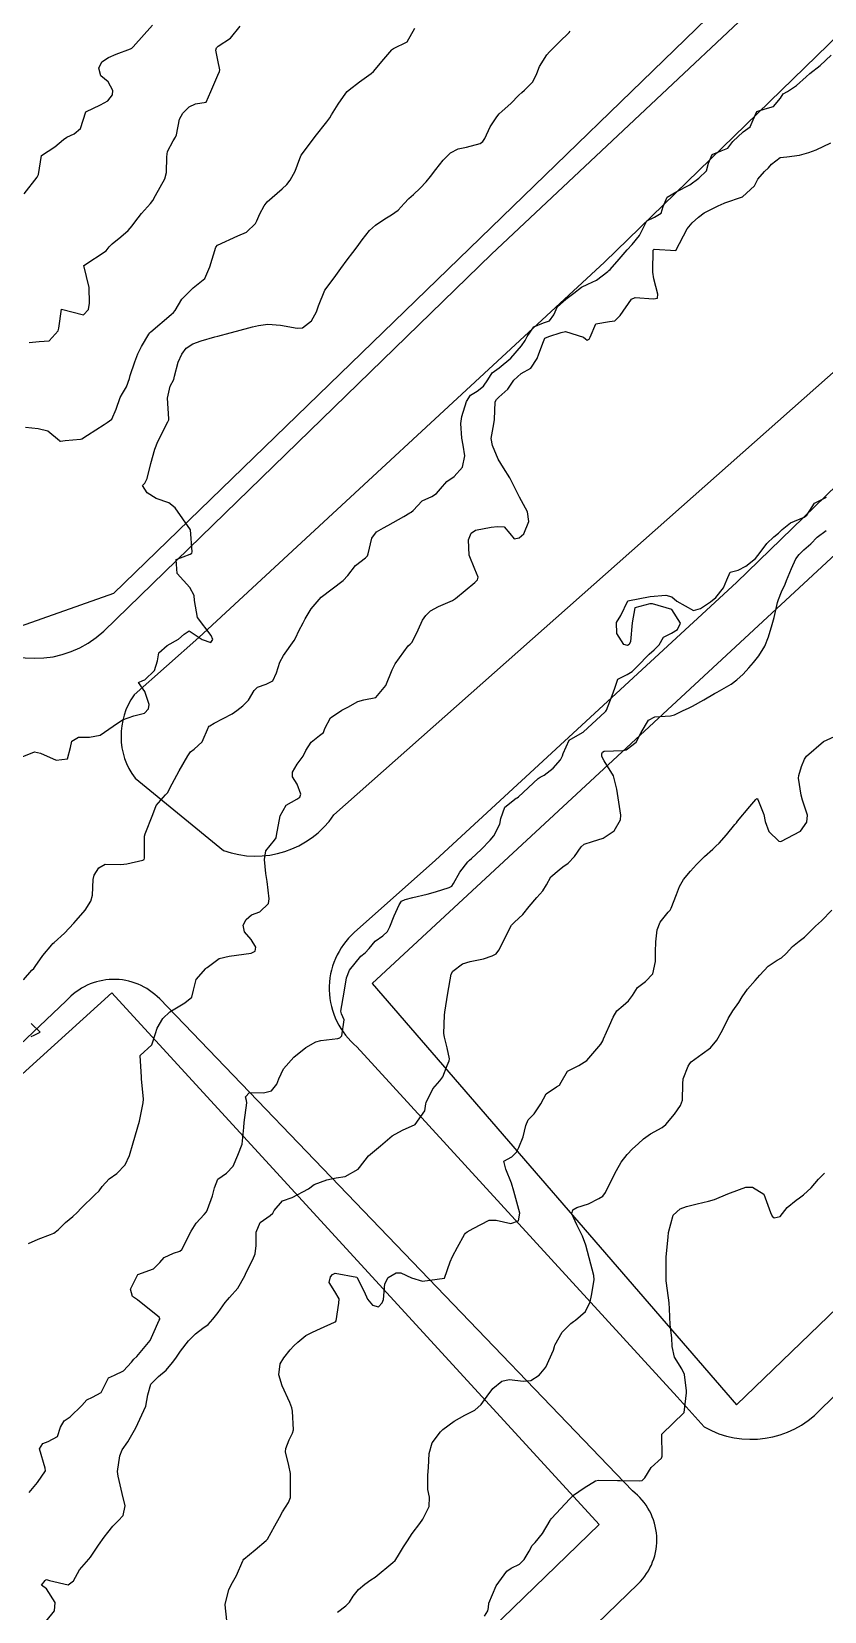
# Model space of a CAD drawing. Header units: metres. Extents: x 292545 to 299085, y 7450245 to 7463078.
# Drawn here: x 295958.8 to 296031.2, y 7459039.4 to 7459183.5 of the extents above; entities that cross this region are included whole.
import ezdxf

# ---------------------------------------------------------------- set-up
doc = ezdxf.new("R2010")
doc.units = ezdxf.units.M
for name, color, linetype in [('Curvas de Nivel 1m', 11, 'Continuous'), ('Curvas de Nivel 5m', 15, 'Continuous'), ('Edificações', 30, 'Continuous'), ('Vias Primárias', 230, 'Continuous')]:
    doc.layers.add(name, color=color, linetype=linetype)

msp = doc.modelspace()

# ---------------------------------------------------------------- linework, layer by layer
at = {"layer": 'Curvas de Nivel 1m', "flags": 128}
for points, elevation in [([(295958.15, 7459168.71), (295959.34, 7459170.24), (295959.46, 7459170.49), (295959.74, 7459172.23), (295960.96, 7459173.01), (295961.76, 7459173.67), (295962.07, 7459173.9), (295962.72, 7459174.2), (295963.29, 7459174.67), (295963.78, 7459176.19), (295965.12, 7459176.85), (295965.8, 7459177.19), (295966.21, 7459177.75), (295966.25, 7459178.16), (295965.82, 7459178.93), (295965.15, 7459179.5), (295964.99, 7459180.17), (295965.24, 7459180.76), (295965.85, 7459181.16), (295966.55, 7459181.46), (295967.86, 7459181.96), (295967.98, 7459182.02), (295968.11, 7459182.14), (295969.88, 7459184.11)], 668), ([(295958.63, 7459155.15), (295959.54, 7459155.25), (295960.46, 7459155.3), (295961.26, 7459156.21), (295961.32, 7459156.45), (295961.57, 7459158.21), (295963.57, 7459157.69), (295964.02, 7459158.18), (295964.14, 7459158.75), (295964.09, 7459160.18), (295963.62, 7459162.19), (295965.64, 7459163.53), (295965.93, 7459163.87), (295966.18, 7459164.15), (295966.99, 7459164.81), (295967.66, 7459165.39), (295968.02, 7459165.79), (295968.26, 7459166.13), (295968.88, 7459166.93), (295969.69, 7459167.84), (295969.89, 7459168.12), (295970.16, 7459168.57), (295971, 7459170.1), (295971.15, 7459170.67), (295971.17, 7459172.1), (295971.25, 7459172.59), (295971.76, 7459173.56), (295971.97, 7459173.88), (295972.05, 7459174.09), (295972.33, 7459175.54), (295972.63, 7459176.08), (295973.22, 7459176.65), (295973.8, 7459176.93), (295974.77, 7459177.08), (295975.19, 7459178.05), (295975.83, 7459179.54), (295976, 7459179.87), (295976.02, 7459180.04), (295975.84, 7459180.91), (295975.65, 7459181.84), (295975.72, 7459182.04), (295975.86, 7459182.19), (295976.98, 7459182.92), (295977.88, 7459184.02)], 669), ([(295957.99, 7459117.35), (295959.1, 7459117.82), (295959.64, 7459117.69), (295961.09, 7459117.05), (295962.11, 7459117.18), (295962.4, 7459118.2), (295962.51, 7459118.79), (295963.11, 7459119.16), (295964.14, 7459119.16), (295965.11, 7459119.34), (295966.3, 7459120.15), (295967.13, 7459120.74), (295968.16, 7459121.1), (295969.14, 7459121.35), (295969.52, 7459121.74), (295969.58, 7459122.12), (295969.16, 7459123.31), (295968.61, 7459124.13), (295968.99, 7459124.31), (295969.18, 7459124.39), (295970.06, 7459125.23), (295970.34, 7459126.11), (295970.45, 7459126.86), (295971.21, 7459127.5), (295972.26, 7459128.08), (295972.76, 7459128.54), (295973.22, 7459128.86), (295974.42, 7459128.06), (295975.21, 7459127.78), (295975.38, 7459128.05), (295975.22, 7459128.43), (295973.98, 7459130.06), (295973.7, 7459131.62), (295973.67, 7459132.07), (295973.27, 7459132.8), (295972.12, 7459134.08), (295972.02, 7459135.37), (295973.31, 7459135.84), (295973.45, 7459135.93), (295973.49, 7459136.07), (295973.33, 7459138.07), (295971.95, 7459140.08), (295971.37, 7459140.54), (295970.2, 7459140.94), (295969.38, 7459141.45), (295968.97, 7459142.12), (295969.17, 7459142.33), (295969.39, 7459142.74), (295969.73, 7459144.12), (295970.09, 7459145.44), (295970.37, 7459146.11), (295971.27, 7459147.91), (295971.36, 7459148.09), (295971.36, 7459148.18), (295971.24, 7459150.09), (295971.49, 7459151.18), (295971.81, 7459151.77), (295971.89, 7459152.09), (295972.23, 7459153.37), (295972.54, 7459154.08), (295972.96, 7459154.64), (295973.54, 7459155.05), (295974.3, 7459155.31), (295975.55, 7459155.66), (295975.85, 7459155.74), (295976.95, 7459156.03), (295977.55, 7459156.2), (295978.99, 7459156.58), (295979.56, 7459156.72), (295980.41, 7459156.84), (295981.56, 7459156.74), (295983.06, 7459156.45), (295983.56, 7459156.51), (295984.38, 7459157.13), (295984.83, 7459157.94), (295985.03, 7459158.49), (295985.59, 7459159.93), (295986.46, 7459161.07), (295987.06, 7459161.91), (295987.63, 7459162.69), (295988.15, 7459163.38), (295988.54, 7459163.89), (295989, 7459164.53), (295989.66, 7459165.37), (295990.22, 7459165.87), (295991.08, 7459166.45), (295991.68, 7459166.81), (295992.3, 7459167.23), (295992.84, 7459167.84), (295993.25, 7459168.28), (295993.7, 7459168.67), (295994.3, 7459169.23), (295994.85, 7459169.82), (295995.24, 7459170.29), (295995.72, 7459170.95), (295996.39, 7459171.8), (295997.06, 7459172.47), (295997.75, 7459172.83), (295998.53, 7459172.99), (295999.76, 7459173.3), (296000.03, 7459173.49), (296000.21, 7459173.76), (296000.69, 7459174.83), (296001.28, 7459175.74), (296001.52, 7459176.01), (296001.79, 7459176.25), (296002.56, 7459176.96), (296003.31, 7459177.72), (296003.56, 7459177.97), (296003.82, 7459178.17), (296004.58, 7459178.95), (296004.93, 7459179.7), (296005.2, 7459180.34), (296005.85, 7459181.39), (296006.1, 7459181.69), (296006.97, 7459182.57), (296007.88, 7459183.45), (296007.99, 7459183.55)], 671), ([(295958.09, 7459097), (295958.86, 7459097.88), (295959.04, 7459098.06), (295959.17, 7459098.24), (295959.87, 7459099.23), (295960.68, 7459100.22), (295960.78, 7459100.32), (295960.89, 7459100.41), (295961.84, 7459101.26), (295962.71, 7459102.19), (295962.92, 7459102.42), (295963.73, 7459103.38), (295964.24, 7459104.18), (295964.39, 7459104.73), (295964.46, 7459106.17), (295964.56, 7459106.57), (295964.97, 7459107.24), (295965.57, 7459107.57), (295966.97, 7459107.53), (295967.53, 7459107.58), (295968.98, 7459107.94), (295969.11, 7459107.99), (295969.13, 7459108.12), (295969.13, 7459109.99), (295969.15, 7459110.12), (295969.22, 7459110.33), (295969.89, 7459112.11), (295970.22, 7459112.92), (295971.05, 7459113.9), (295971.16, 7459113.99), (295971.26, 7459114.1), (295971.45, 7459114.49), (295972.3, 7459116.08), (295973.09, 7459117.46), (295973.34, 7459117.82), (295973.68, 7459118.06), (295974.42, 7459118.74), (295974.99, 7459120.05), (295975.04, 7459120.14), (295975.12, 7459120.2), (295975.51, 7459120.43), (295977.14, 7459121.27), (295977.58, 7459121.57), (295978.12, 7459122.01), (295978.62, 7459122.54), (295979.16, 7459123.42), (295979.47, 7459123.7), (295980.24, 7459123.99), (295980.86, 7459124.3), (295981.18, 7459125.03), (295981.48, 7459125.98), (295981.84, 7459126.61), (295982.79, 7459127.96), (295982.94, 7459128.23), (295983.23, 7459128.86), (295983.61, 7459129.57), (295983.81, 7459129.94), (295984.34, 7459130.85), (295985.26, 7459131.93), (295987.28, 7459133.44), (295987.69, 7459133.9), (295988.39, 7459134.8), (295989.31, 7459135.51), (295989.5, 7459135.69), (295989.55, 7459135.88), (295989.89, 7459137.31), (295990.3, 7459137.87), (295990.94, 7459138.26), (295991.34, 7459138.47), (295992.8, 7459139.29), (295993.35, 7459139.61), (295993.49, 7459139.69), (295993.66, 7459139.83), (295994.47, 7459140.71), (295995.37, 7459141.1), (295995.8, 7459141.38), (295996.15, 7459141.8), (295996.72, 7459142.47), (295997.39, 7459142.94), (295998.16, 7459143.78), (295998.38, 7459144.81), (295998.22, 7459145.78), (295998.09, 7459146.43), (295998, 7459147.78), (295998.1, 7459148.42), (295998.53, 7459149.77), (295998.89, 7459150.35), (295999.49, 7459150.73), (296000.08, 7459151.17), (296000.46, 7459151.75), (296000.87, 7459152.38), (296001.51, 7459152.84), (296002.56, 7459153.72), (296003.53, 7459154.86), (296003.89, 7459155.35), (296004.06, 7459155.7), (296004.66, 7459156.59), (296005.56, 7459156.94), (296006.11, 7459157.14), (296006.48, 7459157.68), (296006.82, 7459158.43), (296007.59, 7459159.11), (296008.33, 7459159.66), (296009.03, 7459160.22), (296009.61, 7459160.47), (296010.4, 7459160.85), (296011.41, 7459161.62), (296011.51, 7459161.72), (296011.62, 7459161.82), (296012.47, 7459162.77), (296013.19, 7459163.6), (296013.65, 7459164.09), (296014.32, 7459164.92), (296014.63, 7459165.58), (296014.99, 7459166.26), (296015.68, 7459166.59), (296016.28, 7459166.96), (296016.48, 7459167.56), (296016.83, 7459168.43), (296017.71, 7459168.92), (296018.89, 7459169.53), (296019.72, 7459170.14), (296020.41, 7459170.83), (296020.62, 7459171.51), (296020.93, 7459172.32), (296021.75, 7459172.64), (296022.36, 7459172.88), (296022.84, 7459173.48), (296023.77, 7459174.38), (296024.41, 7459174.83), (296024.68, 7459175.46), (296025.01, 7459176.24), (296025.79, 7459176.49), (296026.55, 7459176.68), (296027.17, 7459177.44), (296027.41, 7459177.83), (296027.81, 7459178.07), (296028.65, 7459178.59), (296029.51, 7459179.4), (296029.84, 7459179.7), (296030.79, 7459180.44), (296031.81, 7459181.38)], 672), ([(295958.56, 7459072.97), (295959.45, 7459073.35), (295960.57, 7459073.77), (295960.88, 7459073.9), (295961.28, 7459074.21), (295961.93, 7459074.86), (295962.59, 7459075.43), (295963.01, 7459075.78), (295963.38, 7459076.19), (295964.62, 7459077.41), (295965.02, 7459077.76), (295965.28, 7459078.16), (295965.93, 7459078.86), (295966.63, 7459079.35), (295967.38, 7459080.14), (295967.79, 7459081), (295968.11, 7459082.13), (295968.69, 7459084.12), (295969.03, 7459085.8), (295969.06, 7459086.12), (295968.88, 7459087.98), (295968.87, 7459088.12), (295968.76, 7459090.12), (295969.8, 7459091.09), (295970.16, 7459092.11), (295970.29, 7459092.61), (295970.81, 7459093.48), (295971.45, 7459094.09), (295972.82, 7459094.91), (295973.45, 7459095.44), (295973.62, 7459096.06), (295973.86, 7459097.05), (295974.75, 7459098.05), (295974.81, 7459098.1), (295974.86, 7459098.15), (295975.96, 7459098.95), (295976.87, 7459099.17), (295978.22, 7459099.36), (295978.88, 7459099.46), (295979.23, 7459099.64), (295979.3, 7459100), (295978.89, 7459100.69), (295978.27, 7459101.38), (295978.16, 7459102.01), (295978.41, 7459102.51), (295978.92, 7459102.93), (295979.68, 7459103.23), (295980.46, 7459103.98), (295980.53, 7459104.39), (295980.35, 7459105.99), (295980.23, 7459106.72), (295980.08, 7459107.99), (295980.21, 7459108.77), (295981, 7459109.75), (295981.16, 7459109.98), (295981.2, 7459110.17), (295981.51, 7459111.97), (295982.06, 7459112.94), (295983.05, 7459113.51), (295983.31, 7459113.69), (295983.4, 7459113.95), (295983.06, 7459114.86), (295982.64, 7459115.53), (295982.66, 7459115.96), (295983.08, 7459116.68), (295983.61, 7459117.42), (295983.87, 7459117.94), (295984.36, 7459118.69), (295985.11, 7459119.3), (295985.47, 7459119.57), (295985.6, 7459119.93), (295986.12, 7459120.93), (295987.14, 7459121.61), (295987.7, 7459121.9), (295988.62, 7459122.42), (295989.15, 7459122.56), (295990.25, 7459122.77), (295991.16, 7459123.86), (295991.75, 7459125.28), (295992.02, 7459125.85), (295993.21, 7459127.49), (295993.39, 7459127.65), (295993.58, 7459127.83), (295994.11, 7459128.94), (295994.51, 7459129.82), (295994.81, 7459130.25), (295995.25, 7459130.67), (295995.98, 7459131.08), (295997.26, 7459131.62), (295997.52, 7459131.79), (295999.28, 7459133.25), (295999.52, 7459133.51), (295999.58, 7459133.76), (295999.29, 7459134.48), (295998.77, 7459135.77), (295998.7, 7459137.14), (295998.95, 7459137.77), (295999.34, 7459138.03), (296000.78, 7459138.3), (296001.34, 7459138.38), (296001.96, 7459138.35), (296002.49, 7459137.72), (296002.86, 7459137.25), (296003.33, 7459137.34), (296003.77, 7459137.71), (296004.22, 7459138.83), (296004.1, 7459139.7), (296003.37, 7459141.06), (296003.04, 7459141.72), (296002.49, 7459142.82), (296001.9, 7459143.73), (296001.41, 7459144.51), (296000.89, 7459145.75), (296000.79, 7459146.4), (296001.03, 7459147.74), (296001.07, 7459148.13), (296001.13, 7459149.74), (296001.26, 7459149.96), (296001.48, 7459150.16), (296002.31, 7459150.91), (296002.84, 7459151.72), (296003.51, 7459152.32), (296004.38, 7459152.83), (296004.96, 7459153.7), (296005.12, 7459154.11), (296005.54, 7459155.26), (296005.68, 7459155.55), (296006.03, 7459155.69), (296007.15, 7459156.07), (296007.55, 7459156.17), (296009.19, 7459155.65), (296009.39, 7459155.49), (296009.54, 7459155.37), (296009.72, 7459155.45), (296009.81, 7459155.64), (296010.34, 7459156.86), (296011.56, 7459157.06), (296012.05, 7459157.13), (296012.55, 7459157.61), (296013.59, 7459159.1), (296013.92, 7459159.26), (296015.59, 7459159.14), (296015.95, 7459159.2), (296015.97, 7459159.57), (296015.61, 7459160.98), (296015.52, 7459161.57), (296015.53, 7459161.66), (296015.57, 7459163.57), (296015.59, 7459163.62), (296015.64, 7459163.67), (296017.64, 7459163.55), (296018.67, 7459165.53), (296019.12, 7459166.08), (296019.68, 7459166.58), (296020.22, 7459166.98), (296021.26, 7459167.5), (296021.55, 7459167.65), (296021.7, 7459167.73), (296022.1, 7459167.9), (296023.7, 7459168.44), (296024.8, 7459169.46), (296025.11, 7459170.06), (296025.73, 7459170.75), (296026.08, 7459171.1), (296026.34, 7459171.44), (296027.15, 7459172.03), (296027.74, 7459172.11), (296028.9, 7459172.26), (296029.75, 7459172.49), (296030.43, 7459172.72), (296031.76, 7459173.38)], 673), ([(295958.62, 7459050.24), (295959.38, 7459051.15), (295960.1, 7459052.22), (295960.08, 7459052.46), (295959.56, 7459054.23), (295959.86, 7459054.72), (295960.35, 7459054.88), (295961.21, 7459055.35), (295961.48, 7459056.21), (295961.8, 7459056.78), (295962.37, 7459057.14), (295963.43, 7459058.18), (295963.87, 7459058.7), (295964.39, 7459058.95), (295965.2, 7459059.36), (295965.6, 7459060.16), (295965.86, 7459060.71), (295966.42, 7459060.96), (295967.24, 7459061.33), (295967.95, 7459062.13), (295968.16, 7459062.41), (295968.44, 7459062.66), (295969.65, 7459064.11), (295969.91, 7459064.66), (295970.48, 7459065.96), (295970.53, 7459066.05), (295970.54, 7459066.1), (295970.48, 7459066.23), (295969.89, 7459066.7), (295968.5, 7459067.81), (295968.31, 7459067.94), (295968.06, 7459068.13), (295967.86, 7459068.78), (295968.53, 7459070.12), (295969.98, 7459070.66), (295970.54, 7459071.21), (295970.95, 7459071.69), (295971.79, 7459072.09), (295972.38, 7459072.25), (295972.56, 7459072.41), (295973.39, 7459074.07), (295973.85, 7459074.8), (295974.6, 7459075.61), (295974.8, 7459075.84), (295974.9, 7459076.05), (295975.35, 7459077.3), (295975.52, 7459078.04), (295975.85, 7459078.82), (295976.64, 7459079.37), (295977.22, 7459080.02), (295977.66, 7459081.01), (295978.05, 7459082.01), (295978.22, 7459083.54), (295978.25, 7459084.01), (295978.49, 7459085.78), (295978.46, 7459086), (295978.37, 7459086.35), (295978.72, 7459086.72), (295980.01, 7459086.7), (295980.73, 7459086.9), (295981.21, 7459087.5), (295981.41, 7459087.97), (295981.84, 7459088.88), (295982.76, 7459089.96), (295983.88, 7459090.84), (295984.78, 7459091.35), (295985.24, 7459091.47), (295986.79, 7459091.66), (295986.97, 7459091.73), (295987.15, 7459091.91), (295987.36, 7459093.35), (295987.12, 7459093.91), (295987.07, 7459094.16), (295987.35, 7459095.9), (295987.57, 7459097.18), (295987.85, 7459097.9), (295988.88, 7459099.16), (295989.27, 7459099.48), (295989.63, 7459099.87), (295990.2, 7459100.55), (295990.89, 7459101.04), (295991.33, 7459101.42), (295991.53, 7459101.85), (295991.93, 7459102.84), (295992.39, 7459103.85), (295992.6, 7459104.18), (295992.94, 7459104.35), (295993.62, 7459104.51), (295994.94, 7459104.83), (295995.71, 7459105.03), (295996.95, 7459105.43), (295997.18, 7459105.56), (295997.34, 7459105.79), (295997.91, 7459106.84), (295998.66, 7459107.77), (295998.81, 7459107.93), (295998.98, 7459108.08), (295999.85, 7459108.9), (296000.68, 7459109.74), (296001.01, 7459110.15), (296001.56, 7459111.2), (296001.67, 7459111.73), (296002.01, 7459112.76), (296003.05, 7459113.58), (296003.15, 7459113.62), (296003.27, 7459113.72), (296005.07, 7459115.38), (296005.26, 7459115.5), (296005.6, 7459115.68), (296006.44, 7459116.31), (296007.09, 7459117.08), (296007.29, 7459117.46), (296007.35, 7459117.67), (296007.9, 7459118.87), (296009.12, 7459119.58), (296009.16, 7459119.61), (296009.2, 7459119.65), (296011.14, 7459121.44), (296011.24, 7459121.52), (296011.3, 7459121.62), (296011.82, 7459122.95), (296012.05, 7459123.61), (296012.34, 7459124.44), (296013.18, 7459124.88), (296013.63, 7459125.15), (296014.09, 7459125.59), (296015.2, 7459126.73), (296015.65, 7459127.12), (296016.09, 7459127.56), (296016.51, 7459128.26), (296017.22, 7459128.63), (296017.79, 7459128.98), (296018.06, 7459129.54), (296017.25, 7459130.8), (296015.51, 7459131.32), (296015.26, 7459131.33), (296013.88, 7459130.96), (296013.65, 7459129.59), (296013.49, 7459127.87), (296013.37, 7459127.6), (296013.21, 7459127.52), (296012.89, 7459127.6), (296012.23, 7459128.61), (296012.2, 7459129.61), (296012.61, 7459130.24), (296013.26, 7459131.6), (296015.27, 7459131.97), (296016.71, 7459132.11), (296017.27, 7459131.96), (296017.73, 7459131.55), (296019.25, 7459130.7), (296019.88, 7459130.9), (296020.79, 7459131.51), (296021.27, 7459131.9), (296021.98, 7459132.79), (296022.27, 7459133.49), (296022.59, 7459134.19), (296023.3, 7459134.38), (296024.02, 7459134.75), (296024.9, 7459135.46), (296025.32, 7459136), (296025.94, 7459136.83), (296026.58, 7459137.44), (296027, 7459137.77), (296027.34, 7459138.1), (296028.08, 7459138.69), (296029.35, 7459139.23), (296029.57, 7459139.41), (296030.28, 7459140.49), (296031.38, 7459141.06)], 674), ([(295976.71, 7459038.02), (295976.52, 7459039.68), (295976.51, 7459040.03), (295976.83, 7459041.38), (295977.16, 7459042.02), (295977.54, 7459042.68), (295978.12, 7459044.01), (295978.16, 7459044.08), (295978.22, 7459044.15), (295979.25, 7459045.01), (295980.24, 7459045.85), (295980.31, 7459045.91), (295980.37, 7459045.98), (295981.04, 7459047.19), (295981.45, 7459047.97), (295981.75, 7459048.49), (295982.28, 7459049.32), (295982.46, 7459049.79), (295982.46, 7459049.96), (295982.47, 7459051.8), (295982.46, 7459051.96), (295982.32, 7459052.7), (295982.02, 7459053.96), (295982.04, 7459054.26), (295982.35, 7459055.05), (295982.66, 7459055.66), (295982.74, 7459055.96), (295982.66, 7459057.67), (295982.6, 7459057.96), (295982.39, 7459058.46), (295981.7, 7459059.97), (295981.41, 7459060.98), (295981.51, 7459061.97), (295981.87, 7459062.54), (295982.45, 7459063.26), (295982.78, 7459063.62), (295983.14, 7459063.95), (295983.86, 7459064.55), (295984.47, 7459064.86), (295985.21, 7459065.19), (295986.48, 7459065.77), (295986.57, 7459065.82), (295986.64, 7459065.91), (295986.88, 7459067.52), (295986.92, 7459067.91), (295986.51, 7459068.58), (295986, 7459069.4), (295986.11, 7459069.91), (295986.3, 7459070.14), (295986.53, 7459070.25), (295988.52, 7459069.89), (295989.2, 7459068.57), (295989.5, 7459067.88), (295989.95, 7459067.32), (295990.5, 7459067.17), (295990.83, 7459067.53), (295990.95, 7459067.86), (295991.08, 7459069.29), (295991.37, 7459069.85), (295992.1, 7459070.27), (295992.53, 7459070.29), (295993.51, 7459069.83), (295994.52, 7459069.51), (295996.52, 7459069.79), (295997.03, 7459071.3), (295997.26, 7459071.78), (295997.71, 7459072.63), (295998.33, 7459073.77), (295998.44, 7459073.91), (295998.58, 7459074.01), (295999.14, 7459074.32), (296000.59, 7459075.09), (296001.24, 7459075.08), (296002.58, 7459074.78), (296003.27, 7459075.03), (296003.38, 7459075.71), (296002.95, 7459077.39), (296002.85, 7459077.72), (296002.63, 7459078.45), (296002.1, 7459079.73), (296001.92, 7459080.46), (296002.66, 7459080.85), (296003.1, 7459081.28), (296003.31, 7459081.71), (296003.7, 7459082.69), (296003.95, 7459083.71), (296004.15, 7459084.25), (296004.7, 7459084.79), (296005.32, 7459085.69), (296005.79, 7459086.62), (296006.74, 7459087.25), (296007, 7459087.4), (296007.16, 7459087.67), (296007.75, 7459088.67), (296008.76, 7459089.19), (296009.52, 7459089.64), (296010.78, 7459091.15), (296010.95, 7459091.45), (296011.02, 7459091.62), (296011.58, 7459092.84), (296011.92, 7459093.61), (296012.24, 7459094.19), (296012.82, 7459094.67), (296013.32, 7459095.1), (296013.67, 7459095.59), (296014.12, 7459096.31), (296014.85, 7459096.87), (296015.52, 7459097.57), (296015.76, 7459098.68), (296015.77, 7459099.57), (296015.79, 7459100.47), (296015.93, 7459101.56), (296016.21, 7459102.26), (296016.93, 7459103.19), (296017.1, 7459103.38), (296017.21, 7459103.55), (296017.68, 7459104.81), (296017.95, 7459105.54), (296018.34, 7459106.16), (296018.97, 7459106.92), (296019.5, 7459107.52), (296020.24, 7459108.25), (296020.99, 7459108.94), (296021.29, 7459109.21), (296021.58, 7459109.49), (296022.25, 7459110.25), (296023.02, 7459111.19), (296023.15, 7459111.35), (296023.26, 7459111.48), (296024.39, 7459112.82), (296024.93, 7459113.46), (296024.98, 7459113.52), (296025.04, 7459113.55), (296025.12, 7459113.46), (296025.67, 7459112.09), (296025.79, 7459111.45), (296026.12, 7459110.55), (296027.01, 7459109.66), (296027.2, 7459109.63), (296029.01, 7459110.57), (296029.58, 7459111.4), (296029.65, 7459112.02), (296029.18, 7459113.41), (296029.05, 7459113.87), (296028.83, 7459115.41), (296028.84, 7459115.65), (296029.08, 7459116.47), (296029.37, 7459117.13), (296029.56, 7459117.41), (296031.11, 7459118.76), (296032.43, 7459119.37)], 676), ([(295986.75, 7459039.32), (295987.52, 7459039.9), (295987.84, 7459040.23), (295988.18, 7459040.77), (295988.68, 7459041.39), (295989.26, 7459041.88), (295989.81, 7459042.26), (295990.2, 7459042.52), (295991.81, 7459043.85), (295992.01, 7459044.05), (295992.22, 7459044.38), (295992.79, 7459045.28), (295993.14, 7459045.83), (295993.58, 7459046.5), (295994.26, 7459047.4), (295994.55, 7459047.82), (295995.12, 7459048.97), (295995.14, 7459049.81), (295995, 7459050.51), (295995.01, 7459051.81), (295995.05, 7459052.53), (295995.11, 7459053.81), (295995.4, 7459054.76), (295996.16, 7459055.79), (295996.36, 7459055.98), (295997.4, 7459056.75), (295998.38, 7459057.31), (295998.69, 7459057.46), (295999.29, 7459057.76), (295999.87, 7459058.27), (296000.4, 7459059.04), (296000.92, 7459059.74), (296001.75, 7459060.4), (296002.42, 7459060.55), (296003.72, 7459060.4), (296004.41, 7459060.47), (296005.17, 7459060.94), (296005.77, 7459061.68), (296006.45, 7459063.22), (296006.55, 7459063.57), (296006.59, 7459063.67), (296007.26, 7459064.88), (296008.03, 7459065.65), (296008.29, 7459065.84), (296008.48, 7459065.96), (296009.38, 7459066.75), (296009.81, 7459067.64), (296009.93, 7459068.22), (296010.16, 7459069.63), (296010.13, 7459070.03), (296009.73, 7459071.64), (296009.4, 7459072.81), (296009.11, 7459073.64), (296008.58, 7459074.66), (296008.15, 7459075.65), (296008.23, 7459076.02), (296008.6, 7459076.24), (296009.66, 7459076.58), (296010.61, 7459077.06), (296010.95, 7459077.29), (296011.22, 7459077.62), (296011.76, 7459078.74), (296012.2, 7459079.61), (296012.65, 7459080.38), (296013.17, 7459081.08), (296013.67, 7459081.59), (296014.19, 7459082.06), (296014.68, 7459082.5), (296015.3, 7459082.96), (296016.38, 7459083.55), (296016.7, 7459083.8), (296017.49, 7459084.76), (296018.06, 7459085.54), (296018.22, 7459086.04), (296018.25, 7459087.53), (296018.3, 7459087.98), (296018.76, 7459089.14), (296018.9, 7459089.39), (296019.01, 7459089.53), (296020.03, 7459090.26), (296020.78, 7459090.8), (296021.36, 7459091.5), (296021.88, 7459092.41), (296022.39, 7459093.49), (296022.82, 7459094.19), (296023.36, 7459094.94), (296023.68, 7459095.47), (296024.15, 7459096.16), (296024.85, 7459096.96), (296025.28, 7459097.45), (296026.05, 7459098.25), (296026.87, 7459098.8), (296027.28, 7459099.02), (296027.69, 7459099.42), (296028.27, 7459100.04), (296028.89, 7459100.54), (296029.38, 7459100.92), (296029.85, 7459101.4), (296030.38, 7459101.92), (296030.91, 7459102.4), (296031.87, 7459103.38)], 677), ([(295958.79, 7459091.85), (295959.08, 7459091.95), (295959.61, 7459092.23), (295958.8, 7459093.04)], 672), ([(296000.16, 7459038.97), (296000.48, 7459039.44), (296000.52, 7459039.74), (296000.57, 7459040.13), (296001.24, 7459041.73), (296002.21, 7459043.06), (296002.59, 7459043.34), (296003.36, 7459043.71), (296003.8, 7459044.13), (296004.23, 7459044.89), (296004.53, 7459045.4), (296004.78, 7459045.69), (296005.45, 7459046.49), (296006.15, 7459047.68), (296006.19, 7459047.76), (296006.27, 7459047.86), (296007.94, 7459049.66), (296008.29, 7459049.99), (296009.26, 7459050.68), (296010.31, 7459051.32), (296010.56, 7459051.38), (296012.31, 7459051.35), (296012.56, 7459051.35), (296014.31, 7459051.31), (296014.56, 7459051.33), (296014.81, 7459051.57), (296015.38, 7459052.51), (296016.33, 7459053.38), (296016.38, 7459053.56), (296016.36, 7459055.56), (296018.38, 7459057.53), (296018.59, 7459059.34), (296018.59, 7459059.53), (296018.43, 7459061), (296018.17, 7459061.53), (296017.49, 7459062.59), (296017.3, 7459063.55), (296017.25, 7459064.34), (296017.12, 7459065.55), (296017.04, 7459067.01), (296017.03, 7459067.55), (296016.96, 7459068.01), (296016.75, 7459069.56), (296016.74, 7459071.37), (296016.74, 7459071.56), (296016.75, 7459071.75), (296016.93, 7459073.55), (296016.97, 7459073.95), (296017.39, 7459075.54), (296018.02, 7459076.12), (296018.6, 7459076.33), (296019.56, 7459076.57), (296020.61, 7459076.82), (296021.15, 7459076.97), (296022.38, 7459077.48), (296022.62, 7459077.59), (296024.01, 7459078.09), (296024.63, 7459078.1), (296025.67, 7459077.45), (296026.26, 7459075.78), (296026.42, 7459075.44), (296026.59, 7459075.31), (296027.16, 7459075.43), (296027.78, 7459076.25), (296028.62, 7459076.92), (296028.91, 7459077.11), (296029.28, 7459077.4), (296029.98, 7459078.04), (296030.64, 7459078.83), (296031.19, 7459079.38)], 678)]:
    msp.add_lwpolyline(points, dxfattribs=dict(at, elevation=elevation))
at = {"layer": 'Curvas de Nivel 5m', "flags": 128}
for points, elevation in [([(295958.28, 7459147.42), (295959.44, 7459147.3), (295960.33, 7459147.11), (295961.39, 7459146.21), (295961.43, 7459146.17), (295961.48, 7459146.16), (295961.92, 7459146.21), (295963.29, 7459146.34), (295963.43, 7459146.38), (295963.95, 7459146.69), (295965.45, 7459147.67), (295965.75, 7459147.85), (295966.15, 7459148.15), (295966.55, 7459149.06), (295966.92, 7459150.15), (295967.14, 7459150.49), (295967.49, 7459151.12), (295967.77, 7459151.87), (295967.85, 7459152.14), (295968.26, 7459153.39), (295968.53, 7459154.13), (295968.86, 7459154.8), (295969.55, 7459155.92), (295969.63, 7459156.04), (295969.71, 7459156.12), (295971.57, 7459157.71), (295971.78, 7459157.88), (295971.94, 7459158.09), (295972.56, 7459159.1), (295973.51, 7459160.07), (295973.55, 7459160.11), (295973.59, 7459160.13), (295974.65, 7459161.01), (295975.1, 7459162.05), (295975.64, 7459163.85), (295975.8, 7459164.04), (295977.65, 7459164.88), (295978.46, 7459165.21), (295979.28, 7459166), (295979.4, 7459166.27), (295979.68, 7459166.89), (295980.06, 7459167.62), (295980.34, 7459167.99), (295981.71, 7459169.19), (295982.12, 7459169.56), (295982.45, 7459169.96), (295982.9, 7459170.78), (295983.32, 7459171.95), (295983.45, 7459172.25), (295983.75, 7459172.65), (295984.73, 7459173.94), (295985.78, 7459175.3), (295986.04, 7459175.66), (295986.2, 7459175.92), (295986.81, 7459176.9), (295987.52, 7459177.9), (295987.65, 7459178.07), (295987.82, 7459178.22), (295988.77, 7459178.94), (295989.83, 7459179.69), (295990.05, 7459179.88), (295990.99, 7459181), (295991.7, 7459181.85), (295991.77, 7459181.93), (295991.85, 7459181.98), (295993.11, 7459182.59), (295993.81, 7459183.83)], 670), ([(295960.16, 7459038.49), (295960.93, 7459039.45), (295960.98, 7459040.21), (295960.19, 7459041.46), (295959.75, 7459041.79), (295960.08, 7459042.22), (295960.13, 7459042.28), (295960.19, 7459042.31), (295960.49, 7459042.22), (295962.19, 7459041.83), (295962.68, 7459042.19), (295963.21, 7459043.19), (295964.07, 7459044.17), (295964.22, 7459044.34), (295964.95, 7459045.45), (295965.45, 7459046.16), (295965.8, 7459046.6), (295966.25, 7459047.16), (295966.74, 7459047.67), (295967.2, 7459048.14), (295967.39, 7459049.02), (295967.12, 7459050.14), (295966.73, 7459051.73), (295966.69, 7459052.15), (295966.88, 7459053.6), (295967.12, 7459054.14), (295967.61, 7459054.87), (295968.36, 7459056.13), (295969.26, 7459058.12), (295969.44, 7459059.16), (295969.73, 7459060.11), (295970.42, 7459060.83), (295971.11, 7459061.41), (295971.71, 7459062.09), (295972.01, 7459062.51), (295972.44, 7459063.14), (295973.17, 7459064.07), (295973.79, 7459064.73), (295974.47, 7459065.24), (295974.95, 7459065.57), (295975.39, 7459066.04), (295975.86, 7459066.66), (295976.5, 7459067.56), (295976.71, 7459067.82), (295976.91, 7459068.03), (295977.65, 7459068.88), (295978.29, 7459070.01), (295978.36, 7459070.17), (295978.53, 7459070.55), (295979.04, 7459071.51), (295979.24, 7459072), (295979.34, 7459072.78), (295979.33, 7459074), (295979.7, 7459074.88), (295980.6, 7459075.51), (295980.85, 7459075.73), (295980.99, 7459075.98), (295981.73, 7459076.85), (295982.61, 7459077.15), (295984.1, 7459077.94), (295984.63, 7459078.33), (295985.77, 7459078.78), (295986.63, 7459078.94), (295987.46, 7459079.08), (295988.64, 7459079.73), (295988.77, 7459079.89), (295989.59, 7459080.95), (295990.67, 7459081.86), (295991.75, 7459082.78), (295992.69, 7459083.29), (295993.85, 7459083.82), (295994.71, 7459085.06), (295994.82, 7459085.7), (295994.85, 7459085.81), (295995.46, 7459087.07), (295996.09, 7459087.8), (295996.38, 7459088.16), (295996.76, 7459089.19), (295996.93, 7459089.62), (295996.98, 7459089.79), (295996.77, 7459090.82), (295996.52, 7459091.79), (295996.47, 7459092.11), (295996.51, 7459093.79), (295996.55, 7459094.06), (295996.83, 7459095.79), (295997.13, 7459097.52), (295997.27, 7459097.79), (295998.17, 7459098.48), (295998.87, 7459098.69), (296000.07, 7459098.94), (296000.88, 7459099.2), (296001.23, 7459099.39), (296001.49, 7459099.73), (296001.97, 7459100.65), (296002.48, 7459101.72), (296002.64, 7459101.99), (296002.91, 7459102.26), (296003.66, 7459102.97), (296004.25, 7459103.7), (296004.94, 7459104.53), (296005.49, 7459105.14), (296005.83, 7459105.68), (296006.23, 7459106.41), (296006.97, 7459107.06), (296007.33, 7459107.31), (296007.8, 7459107.66), (296008.38, 7459108.26), (296009, 7459109.14), (296009.26, 7459109.38), (296010.01, 7459109.63), (296011.01, 7459109.94), (296012.01, 7459110.62), (296012.58, 7459111.6), (296012.6, 7459112.03), (296012.35, 7459113.61), (296012.25, 7459114.41), (296011.93, 7459115.61), (296011.09, 7459116.99), (296010.87, 7459117.4), (296010.86, 7459117.62), (296010.94, 7459117.78), (296011.1, 7459117.86), (296012.78, 7459117.92), (296013.1, 7459117.99), (296014.02, 7459118.68), (296014.47, 7459119.58), (296015.13, 7459120.7), (296015.7, 7459121), (296017.14, 7459121.1), (296017.51, 7459121.18), (296018.22, 7459121.54), (296018.84, 7459121.84), (296019.15, 7459121.98), (296020.19, 7459122.55), (296021.16, 7459123.13), (296021.4, 7459123.26), (296021.81, 7459123.49), (296022.66, 7459124), (296023.18, 7459124.37), (296023.76, 7459124.9), (296024.3, 7459125.47), (296024.71, 7459125.95), (296025.2, 7459126.57), (296025.76, 7459127.45), (296026.07, 7459128.3), (296026.42, 7459129.44), (296026.6, 7459130.08), (296026.9, 7459131.43), (296026.99, 7459131.71), (296027.27, 7459132.4), (296027.59, 7459133.12), (296027.72, 7459133.43), (296028.18, 7459134.54), (296028.59, 7459135.42), (296028.89, 7459135.83), (296029.32, 7459136.24), (296029.93, 7459136.8), (296030.53, 7459137.39), (296031.34, 7459138.02)], 675)]:
    msp.add_lwpolyline(points, dxfattribs=dict(at, elevation=elevation))
at = {"layer": 'Edificações'}
for points in [[(296053.94, 7459217.19), (295966.31, 7459132.27), (295956.76, 7459128.88), (295918.53, 7459169.33), (295926.33, 7459176.7), (295922.04, 7459181.24), (295980.12, 7459235.43), (295976.91, 7459238.88), (295988.76, 7459249.95), (295999.52, 7459259.05), (296007.42, 7459250.8), (296014.5, 7459257.58), (296006.81, 7459265.62), (296030.82, 7459285.64), (296034.45, 7459281.67)], [(296035.51, 7459138.93), (295989.93, 7459096.68), (296023.17, 7459058.23), (296053.26, 7459087.26)]]:
    msp.add_lwpolyline(points, dxfattribs=at)
msp.add_lwpolyline([(295968.52, 7459006.52), (295955.79, 7459017.86), (295942.43, 7459005.74), (295910.99, 7459039.33), (295953.78, 7459080.26), (295951.41, 7459082.48), (295966.17, 7459095.83), (296010.63, 7459047.31)], close=True, dxfattribs=at)
at = {"layer": 'Vias Primárias'}
for points in [[(295965.43, 7459128.83), (296000.82, 7459163.21), (296039.41, 7459199.5), (296072.35, 7459233.52), (296083.93, 7459243.95, 0.205713), (296083.93, 7459249.95), (296046.65, 7459289.36, 0.340677), (296032.96, 7459290.61, 0.034108), (296011.2, 7459274.16, 0.005354), (295983.65, 7459249.95), (295961.68, 7459229.97), (295944.78, 7459211.64), (295926.08, 7459191.3), (295917.3, 7459180.5, 0.384036), (295918.15, 7459163.92, -0.00351), (295934.42, 7459147.38, 0.006843), (295952.81, 7459128.94, 0.402221)], [(295986.42, 7459112.06), (296034.93, 7459155.05), (296102.85, 7459223.33, 0.393134), (296102.26, 7459231.5), (296094.19, 7459238.39, 0.436535), (296088.53, 7459237.73), (296011.11, 7459162.49), (295974.09, 7459128.24), (295968.19, 7459123, 0.324825), (295968.28, 7459115.4), (295976.35, 7459108.82, 0.343451)], [(296086.73, 7459111.02), (296114.63, 7459136.02), (296131.57, 7459151.41), (296151.01, 7459169.26, 0.486066), (296150.12, 7459180.7), (296116.02, 7459216.57, 0.447276), (296107.41, 7459216.3, -0.044151), (296057.82, 7459166.91), (296023.16, 7459133.26), (295995.7, 7459107.92), (295988.29, 7459101.33, 0.462414), (295988.53, 7459090.91), (296017.75, 7459058.98), (296020.22, 7459056.22, 0.341999), (296030.8, 7459057.77), (296050.1, 7459076.56)], [(295965.91, 7458995.2), (296014.19, 7459041.91, 0.46033), (296013.67, 7459050.38), (295970.53, 7459095.27, 0.437878), (295962.01, 7459095.1), (295908.81, 7459044.61, 0.438351), (295910.25, 7459034.52), (295943.21, 7458999.2), (295948.99, 7458993.35, 0.443516)]]:
    msp.add_lwpolyline(points, format="xyb", close=True, dxfattribs=at)

doc.saveas('drawing.dxf')
